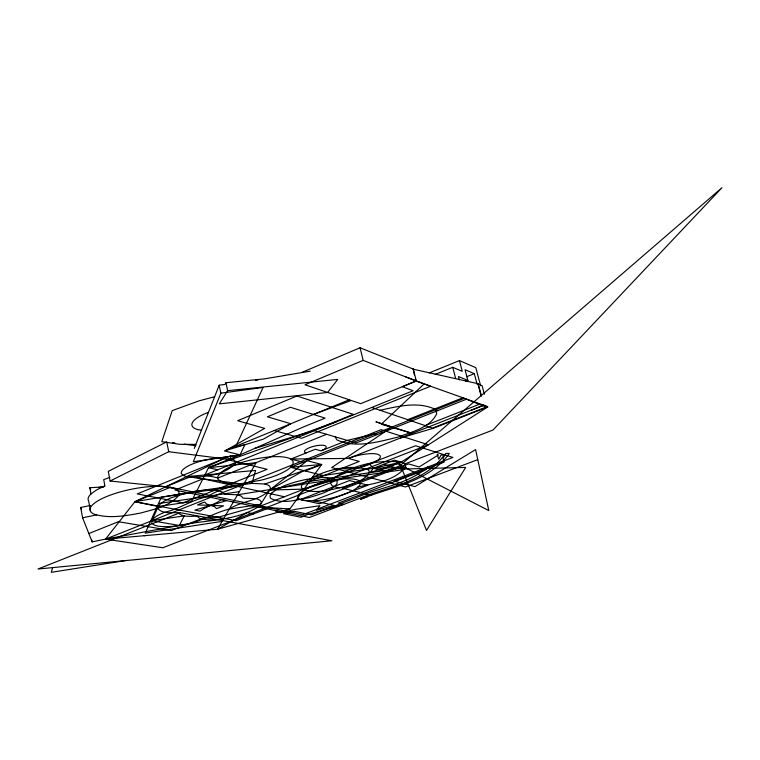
<?xml version="1.0" encoding="UTF-8"?>
<svg xmlns="http://www.w3.org/2000/svg" width="760" height="760" viewBox="0 0 760 760"><rect width="100%" height="100%" fill="white"/><g stroke="black" fill="none" stroke-linecap="round" stroke-linejoin="round"><path stroke-width="1.14" d="M305.206 470.962L321.66 464.483L307.202 460.683L269.62 490.058C258.846 501.239 241.775 500.736 229.263 509.067C212.154 513.304 197.372 523.944 179.369 525.483L105.545 539.115L162.82 547.751L428.431 444.771L381.055 429.666L105.545 539.115L217.55 529.255L289.94 508.915L321.66 464.483L264.851 484.015L251.93 483.379L196.736 491.083L187.862 492.708L171.456 497.667L165.1 500.64L160.597 503.652L158.251 506.502L151.867 520.714L151.839 523.07L154.014 524.913A33.183 8.787 -11.8 0 0 179.369 525.483C205.323 519.764 234.517 521.464 257.925 507.053L415.558 445.759L452.855 457.425L302.955 514.625L170.516 487.293L162.298 486.352L152.085 486.466A45.419 12.597 -11.2 0 0 102.714 498.284A45.419 12.597 -11.2 0 0 93.984 514.111C109.203 518.928 125.552 515.803 140.866 513C154.071 509.19 169.613 506.483 178.771 495.311L178.989 491.948L176.196 489.212L170.516 487.293L134.909 501.714L105.545 539.115L92.15 541.88L82.584 517.778L80.712 507.452L90.497 505.466M235.486 461.595L223.639 458.707L134.909 501.714L158.251 506.502L158.194 508.991C163.305 514.073 171.523 512.515 178.068 512.667C182.941 517.655 190.959 516.049 197.258 516.211L199.186 518.073C207.014 520.98 215.583 519.631 223.659 518.738M151.867 520.714L184.233 515.841L179.369 525.483L151.867 520.714A33.183 8.787 -11.8 0 1 164.663 512.259C179.778 509.019 192.195 499.415 207.556 496.745C218.158 489.345 231.125 486.447 243.666 484.243L186.647 476.634L183.207 475.437L181.459 473.698A27.73 8.037 -11.9 0 1 205.751 459.923C214.957 458.356 225.064 456.123 234.023 459.866L235.543 461.662L235.23 463.856C223.506 475.076 205.323 477.223 189.696 477.042M251.93 483.379L255.607 470.43L186.647 476.634M52.639 567.615L51.281 572.308L125.058 560.652M194.246 448.457L219.174 385.215L224.855 384.465L225.929 382.736L264.556 378.86L310.213 371.165M219.174 385.215L220.865 393.148L193.315 461.757L218.072 458.109M144.105 535.714L144.941 535.648M254.486 448.505L311.21 431.395L353.305 414.352L296.951 395.998L237.652 420.717L264.698 428.383L225.73 450.519L263.406 439.128L290.814 423.728L267.387 416.803L290.377 407.274L325.137 418.123L302.727 427.253L240.065 454.86L208.544 467.675L191.416 501.609L158.251 506.502M227.639 390.659L219.326 403.864L327.645 392.454L337.744 379.401L227.639 390.659L225.929 382.736M303.82 470.611L269.62 490.058L260.585 504.355L257.925 507.053L175.009 490.076L202.92 478.809M357.998 486.998L358.378 486.951C374.575 483.084 395.456 481.051 405.688 466.488L404.7 463.952L401.195 462.137L394.383 460.161L373.407 468.284L369.863 472.682L401.195 462.137L487.758 406.942L483.635 405.327L348.45 458.423L290.861 459.04A38.77 10.992 -12.4 0 0 240.863 462.783C232.655 466.06 222.775 468.635 217.768 476.539L217.968 479.446C230.147 487.872 246.838 482.344 260.357 480.358A38.77 10.992 -12.4 0 0 290.197 467.733L292.952 464.388L293.189 461.424L290.861 459.04L315.352 449.264L321.043 450.832L323.741 449.578A11.181 3.23 -13 0 0 323.646 445.341A11.181 3.23 -13 0 0 309.766 447.573A11.181 3.23 -13 0 0 305.14 452.58L306.156 452.931M312.721 477.005L373.407 468.284L405.916 467.476L404.13 469.556L308.113 483.445L237.548 494.788L224.523 494.247L222.651 492.195C214.462 488.784 205.285 490.219 196.736 491.083L134.909 501.714L236.123 520.676L269.553 507.728M424.298 383.781L381.254 424.232L410.514 432.839M90.611 511.528L88.701 501.134A45.325 12.834 -11.1 0 1 91.019 493.924L96.662 489.858L104.88 485.868L103.712 479.608L109.839 477.423M385.823 431.186L331.673 467.58L405.545 486.951L477.764 459.629M385.985 431.119L392.008 427.082L375.887 421.828L412.49 433.476M168.71 451.715L166.725 441.854L108.281 471.371L110.096 481.033L168.71 451.715L223.639 458.707L137.208 493.905L183.093 502.835L267.13 469.309L235.543 461.662M341.088 468.512C353.59 470.117 366.7 466.706 377.511 460.417A21.717 6.004 -13.5 0 0 379.715 455.278L377.625 454.242A21.717 6.004 -13.5 0 0 348.45 458.423L359.262 461.415L309.577 481.403L269.62 490.058A33.563 9.111 -12.2 0 0 264.851 484.015M367.431 496.698L360.525 499.32C391.144 486.609 428.64 482.457 449.274 453.416L445.759 453.473L443.033 458.251L444.163 462.08L394.155 481.147L414.894 486.647L475.589 449.578L488.794 510.587L396.302 463.077L398.933 461.396L400.453 465.215M302.128 372.295L360.078 347.776L413.288 369.084L416.318 381.007L360.648 403.674L305.007 384.759L363.156 360.382L416.318 381.007M371.773 407.455L432.506 428.099L487.502 406.543L415.938 381.026L402.373 386.688L413.108 390.726L204.848 475L218.044 477.964L326.591 434.302M349.248 399.798L224.39 450.927L240.065 454.86L244.805 444.904L235.951 446.186L263.084 387.457L220.865 393.148M405.441 376.789L430.578 386.222L301.653 438.292L274.246 430.512M429.172 372.932L459.439 360.591L475.817 367.688L480.624 385.719M435.233 374.423L452.722 367.308L462.27 371.336L459.439 360.591M466.659 376.732L474.297 373.654L477.128 384.275L477.945 383.952L482.077 385.662L484.376 394.259M465.728 381.33L467.894 380.456L465.053 369.721L474.297 373.654M88.844 533.548L118.37 521.711L171.314 530.575L203.015 518.149L219.972 516.733L256.025 506.578L309.329 517.494L358.644 498.75C388.027 486.315 424.213 482.837 444.21 455.05L441.019 455.116L438.71 459.202L437.219 454.328L438.33 454.955L419.121 466.963L408.576 463.904L313.025 500.65L334.048 505.333L316.464 510.264L319.969 505.685L296.647 509.133L280.563 512.658L275.728 511.072L279.87 511.461M471.058 410.267L483.873 405.118M321.831 450.519L347.234 440.41L375.126 433.732L377.52 434.473M407.721 419.672L462.735 397.831L486.305 407.008M323.219 475.494L290.577 467.276L464.189 398.392M466.402 399.256L356.012 443.004L314.355 430.683M425.153 425.6L479.313 404.291M487.758 406.942L433.181 428.327L400.463 437.998M380.342 470.183L401.195 462.137C377.368 459.439 350.664 465.044 331.654 480.063L330.505 483.084L331.93 485.498L335.777 487.169L340.1 487.758M313.424 414.466L351.234 400.472M208.458 412.404L205.323 413.544A32.538 10.288 -11.9 0 0 197.951 429.656L201.438 430.207M217.702 469.794L208.544 467.675L336.575 421.695M414.371 374.851L413.288 369.084M335.217 479.56L304.076 489.108L269.62 490.058M380.076 410.276C398.62 406.201 420.213 400.596 437.674 410.637M214.624 396.758L198.968 400.872L172.235 410.637L161.794 441.674L179.882 444.324L195.852 444.381M369.825 464.341L373.407 468.284L401.195 462.137M82.584 517.778L96.748 514.89M99.066 487.464L104.756 486.324M222.11 521.398L145.255 533.149L161.357 497.163L243.076 485.25M219.83 457.928L240.065 454.86L218.538 458.061M229.263 509.067L260.585 504.355A32.746 8.654 -12.2 0 0 255.806 498.674L243.152 498.17L241.414 496.175L237.548 494.788M158.517 503.528L239.381 491.634M309.577 481.403L405.916 467.476M255.455 380.389L257.811 380.085M208.544 467.675L256.13 462.755L217.55 529.255L247.219 512.611L253.669 513.883M290.577 467.276L321.66 464.483M91.019 493.924L89.879 487.72L103.835 486.894M257.925 507.053L289.94 508.915M110.096 481.033L161.937 486.352M172.567 442.633L174.905 442.947M184.252 444.201L195.928 445.769M177.355 489.136L165.784 486.751L191.53 476.301L284.382 496.764M413.088 369.151L478.173 383.733L481.469 396.112M371.336 495.216L342.085 488.1L399.75 465.909L722 187.691L493.002 430.017L405.536 463.676L400.919 469.091L465.671 467.438L426.502 530.423L400.51 465.243M290.861 459.04L303.24 462.251M373.407 468.284L385.586 471.608L395.675 467.733L383.601 464.341M380.38 431.642L382.764 432.402M467.894 380.456L458.441 376.551L459.315 379.858M335.131 436.829L336.965 439.964C356.449 448.685 378.926 441.617 398.648 436.962C412.101 431.604 429.979 427.87 436.781 413.677L435.48 409.858M80.712 507.452L81.538 509.561M89.879 487.72L90.668 489.943M477.945 383.952L480.938 395.2M452.722 367.308L455.62 378.347M415.416 378.964L415.938 381.026M360.078 347.776L363.156 360.382M230.195 455.658L230.612 457.634M91.751 539.695L92.15 541.88M298.395 494.836L297.797 497.249L299.345 499.139L302.908 500.412L314.877 500.792A32.243 8.502 -13.2 0 0 338.456 496.242C345.952 493.639 354.094 491.245 359.746 485.355L360.639 482.913L359.385 480.938A32.243 8.502 -13.2 0 0 344.099 479.009C328.282 481.089 310.526 483.626 298.395 494.836M302.166 484.31L301.264 487.017L302.698 489.193C316.084 494.351 331.018 489.734 344.403 486.647C353.077 483.17 364.962 481.175 369.426 472.017L368.353 469.747C347.719 463.286 318.905 471.048 302.166 484.31M271.956 492.889L270.009 495.729L270.37 498.123C281.894 504.754 296.466 499.757 308.731 497.705C318.62 494.484 330.381 492.195 337.088 483.559L337.079 481.099C328.795 474.791 316.996 478.458 307.477 479.237A34.561 9.234 -12.9 0 0 282.235 486.666L276.127 489.792L271.956 492.889M308.104 514.302L301.036 517.275L283.47 513.703L294.32 511.328L311.277 514.852L355.822 497.895C379.943 487.236 408.187 484.414 428.611 466.507L425.666 469.794L338.285 503.082L343.719 504.317L308.104 514.302M204.44 508.25L199.946 511.128L194.835 510.159L226.565 500.631L221.54 499.605L216.942 502.541L204.44 508.25M200.792 503.453L197.543 504.944L223.601 505.856L216.505 508.649L214.643 506.72L206.673 504.07L204.725 502.094L200.792 503.453M180.158 512.686L38 569.021L331.873 540.769L180.158 512.686M349.552 480.548L300.418 499.529L319.466 503.737L367.897 485.193L349.552 480.548"/></g></svg>
